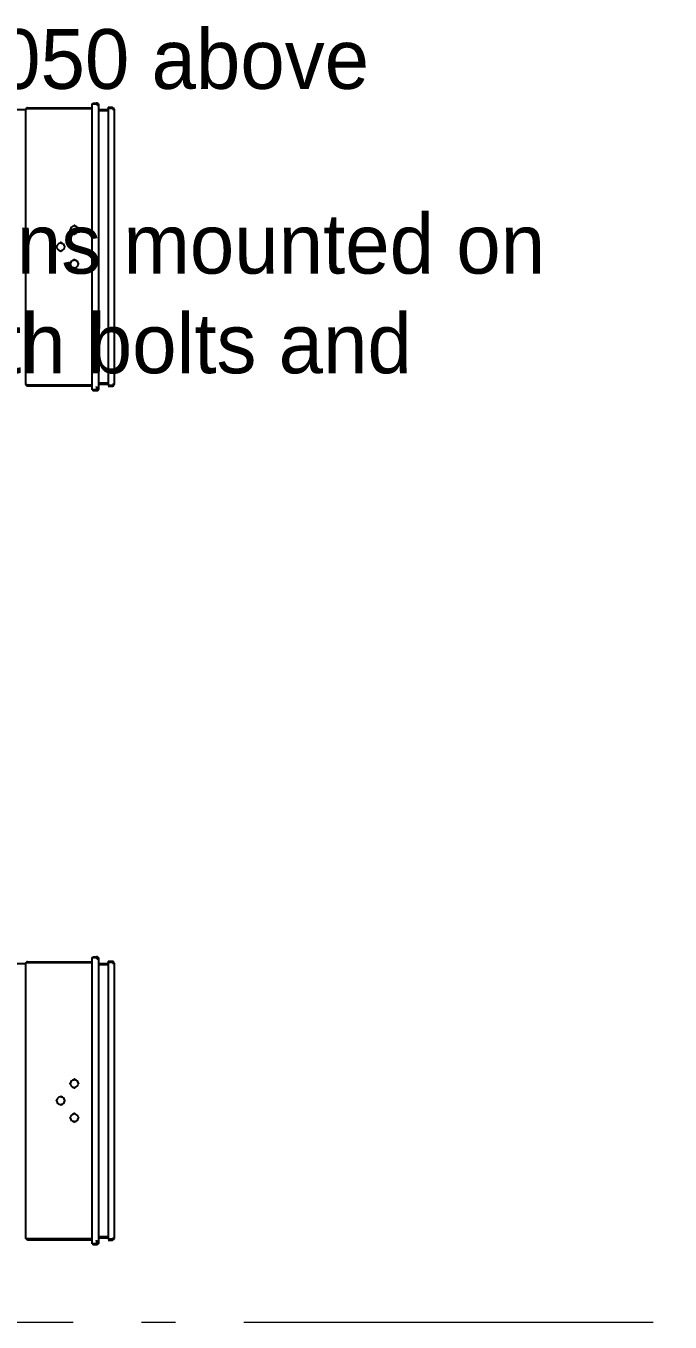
# Model space of a CAD drawing. Header units: millimetres. Extents: x -187347 to 135007, y -6415 to 292048.
# Drawn here: x -61430 to -59542, y 80055 to 83850 of the extents above; entities that cross this region are included whole.
import ezdxf

# ---------------------------------------------------------------- set-up
doc = ezdxf.new("R2010")
doc.units = ezdxf.units.MM
doc.header["$LTSCALE"] = 100
doc.linetypes.add('Z_LINE-CNTR', pattern=[17, 12, -2, 1, -2])
doc.layers.get('0').update_dxf_attribs({"lineweight": 18})
for name, color, linetype in [('Layout Cabinplant', 30, 'Continuous'), ('LAYOUT customer', 5, 'Continuous'), ('STEEL', 5, 'Continuous')]:
    doc.layers.add(name, color=color, linetype=linetype)
doc.layers.add('S-GRID', color=7, linetype='Continuous', lineweight=5)
doc.styles.add('035_100', font='', dxfattribs={"height": 350})
doc.styles.get('035_100').set_extended_font_data('Univers 45 Light')

# ---------------------------------------------------------------- blocks, each defined once
blk = doc.blocks.new('steel weighing')
at = {"layer": 'STEEL', "color": 1, "linetype": 'ByBlock', "ltscale": 20, "char_height": 175, "attachment_point": 1, "style": '035_100'}
for s, insert in [('Platform +1050 above floorlevel 0', (854988.5, 770286.9, 0.9)), ('steel columns mounted on platform with bolts and locknuts', (855068.7, 769745.9, 0.9))]:
    blk.add_mtext_dynamic_manual_height_columns(s, width=2935.187, gutter_width=875, heights=[0], dxfattribs=dict(at, insert=insert))
blk = doc.blocks.new('CP hopper')
at = {"color": 5, "linetype": 'Continuous'}
for centre, radius, start, end in [((-27219.7, -342), 4.9, 90, 180), ((-27219.7, -342), 4.9, 90, 180), ((-27235.6, -384.5), 4.1, 270.8394, 314.8496), ((-27235.6, -384.5), 4.1, 270.3654, 281.366), ((-27235.6, -384.5), 4.1, 270.9901, 281.964), ((-27235.7, -384.6), 4.1, 304.6258, 315.5897)]:
    blk.add_arc(centre, radius, start, end, dxfattribs=at)
at = {"layer": 'LAYOUT customer', "linetype": 'Continuous'}
for p, q in [((-27219.7, -342), (-27219.7, -337.1)), ((-27219.7, -337.1), (-26413.5, -337.1)), ((-26413.5, -337.1), (-26413.5, -342)), ((-27224.6, -342), (-27224.6, -354.1)), ((-27224.6, -354.1), (-27224.6, -342)), ((-27222.6, -354.1), (-27224.6, -354.1)), ((-27224.6, -354.1), (-27222.6, -354.1)), ((-27222.6, -354.1), (-27222.6, -342)), ((-27222.6, -342), (-27222.6, -354.1)), ((-27222.6, -354.1), (-27222.6, -342)), ((-27222.6, -342), (-27219.7, -342)), ((-27222.6, -354.1), (-26410.7, -354.1)), ((-27218.6, -382.5), (-27218.6, -354.1)), ((-27215.6, -382.5), (-27215.6, -354.1)), ((-26417.6, -354.1), (-26417.6, -382.5)), ((-26417.6, -354.1), (-26417.6, -382.5)), ((-26417.6, -354.1), (-26417.6, -382.5)), ((-26414.6, -382.5), (-26414.6, -354.1)), ((-26414.6, -382.5), (-26414.6, -354.1)), ((-26413.5, -342), (-26410.7, -342)), ((-26410.7, -342), (-26410.7, -354.1)), ((-26408.6, -342), (-26408.6, -354.1)), ((-26408.6, -354.1), (-26408.6, -342)), ((-27237.5, -386.4), (-27237.6, -387.4)), ((-27237.6, -387.4), (-27237.5, -386.4)), ((-27236.4, -387.4), (-27237.6, -387.4)), ((-27237.6, -388.6), (-27237.6, -387.4)), ((-27237.6, -387.4), (-27237.6, -388.6)), ((-27237.6, -399.5), (-27237.6, -388.6)), ((-27237.6, -388.6), (-27235.6, -388.6)), ((-27235.6, -399.5), (-27237.6, -399.5)), ((-27237.3, -385.6), (-27237.5, -386.4)), ((-27237.5, -386.4), (-27237.3, -385.6)), ((-27236.8, -384.8), (-27237.3, -385.6)), ((-27237.3, -385.6), (-27236.8, -384.8)), ((-27236.2, -384), (-27236.8, -384.8)), ((-27236.8, -384.8), (-27236.5, -384.3)), ((-27236.5, -384.3), (-27236.2, -384)), ((-27235.6, -387.4), (-27236.4, -387.4)), ((-27235.4, -383.3), (-27236.2, -384)), ((-27236.2, -384), (-27235.8, -383.7)), ((-27235.8, -383.7), (-27235.4, -383.3)), ((-27235.6, -387.4), (-27235.6, -388.6)), ((-27235.6, -388.6), (-27235.6, -387.4)), ((-27235.6, -388.5), (-27234.8, -388.5)), ((-27234.8, -388.5), (-27235.6, -388.5)), ((-27235.6, -396.6), (-27235.6, -388.6)), ((-27235.6, -399.5), (-27235.6, -388.6)), ((-27235.6, -401.5), (-27235.6, -396.6)), ((-26397.7, -401.5), (-27235.6, -401.5)), ((-27234.8, -383), (-27235.4, -383.3)), ((-27235.4, -383.3), (-27234.8, -383)), ((-27233.7, -382.6), (-27234.8, -383)), ((-27234.8, -383), (-27233.7, -382.6)), ((-27232.7, -382.5), (-27233.7, -382.6)), ((-27233.7, -382.6), (-27232.7, -382.5)), ((-27232.2, -382.6), (-27232.7, -382.5)), ((-27232.7, -383.8), (-27232.7, -382.5)), ((-27232.7, -382.5), (-26400.5, -382.5)), ((-27232.7, -384.5), (-27232.7, -383.8)), ((-27232.2, -384.6), (-27232.7, -384.5)), ((-27232.7, -387.4), (-27232.2, -386.5)), ((-27232.6, -387.3), (-27232.6, -386.5)), ((-27232.6, -386.5), (-27232.2, -386.5)), ((-27231.8, -382.9), (-27232.2, -382.6)), ((-27232.2, -386.5), (-27231.9, -385.7)), ((-27231.9, -385.7), (-27231.6, -384.8)), ((-27231.6, -383.3), (-27231.8, -382.9)), ((-27231.5, -383.9), (-27231.6, -383.3)), ((-27231.6, -384.8), (-27231.5, -383.9)), ((-27223.6, -590.6), (-27223.6, -401.5)), ((-27221.6, -590.6), (-27221.6, -401.5)), ((-27221.6, -590.6), (-27221.6, -401.5)), ((-26411.6, -401.5), (-26411.6, -590.6)), ((-26411.6, -527.4), (-26411.6, -401.5)), ((-26411.6, -425.4), (-26411.6, -401.5)), ((-26411.6, -401.5), (-26411.6, -590.6)), ((-26409.6, -590.6), (-26409.6, -401.5)), ((-26409.6, -401.5), (-26409.6, -425.4)), ((-26406.7, -388.5), (-26400.6, -388.5)), ((-26401.5, -382.9), (-26401.7, -383.3)), ((-26401.7, -383.3), (-26401.7, -383.9)), ((-26401.7, -383.9), (-26401.7, -384.8)), ((-26401, -384.6), (-26401.7, -384.8)), ((-26401.7, -384.8), (-26401.5, -385.5)), ((-26401.5, -385.5), (-26401.1, -386.5)), ((-26400.5, -382.5), (-26401.1, -382.6)), ((-26401.1, -386.5), (-26400.5, -387.4)), ((-26400.5, -384.5), (-26401, -384.6)), ((-26399.5, -382.7), (-26400.5, -382.5)), ((-26400.5, -382.5), (-26400.5, -383.8)), ((-26400.5, -382.5), (-26399.5, -382.7)), ((-26400.5, -383.8), (-26400.5, -384.5)), ((-26399.9, -388), (-26398.6, -388)), ((-26398.7, -382.9), (-26399.5, -382.7)), ((-26399.5, -382.7), (-26398.7, -382.9)), ((-26397.9, -383.4), (-26398.7, -382.9)), ((-26398.7, -382.9), (-26397.9, -383.4)), ((-26398.6, -388), (-26398.5, -388.5)), ((-26397.6, -388.5), (-26398.5, -388.5)), ((-26397.1, -384), (-26397.9, -383.4)), ((-26397.9, -383.4), (-26397.5, -383.7)), ((-26397.7, -388.6), (-26397.7, -396.6)), ((-26397.6, -388.6), (-26397.7, -399.5)), ((-26397.7, -399.5), (-26397.6, -388.6)), ((-26397.7, -401.5), (-26397.7, -396.6)), ((-26397.6, -387.4), (-26397.6, -388.6)), ((-26397.6, -388.6), (-26397.6, -387.4)), ((-26397.6, -388.9), (-26397.6, -388.5)), ((-26397.5, -383.7), (-26397.1, -384)), ((-26396.4, -384.8), (-26397.1, -384)), ((-26397.1, -384), (-26396.8, -384.3)), ((-26396.8, -384.3), (-26396.4, -384.8)), ((-26396.1, -385.4), (-26396.4, -384.8)), ((-26396.4, -384.8), (-26396.1, -385.4)), ((-26395.7, -386.4), (-26396.1, -385.4)), ((-26396.1, -385.4), (-26395.7, -386.4)), ((-26395.6, -387.4), (-26395.7, -386.4)), ((-26395.7, -386.4), (-26395.6, -387.4)), ((-26395.6, -388.6), (-26395.6, -387.4)), ((-26395.6, -387.4), (-26395.6, -388.6)), ((-26395.6, -399.5), (-26395.6, -388.6)), ((-26395.6, -388.6), (-26395.6, -399.5)), ((-26868.1, -441.7), (-26868.2, -442.1)), ((-26866, -440.8), (-26866.4, -440.7)), ((-26411.6, -425.4), (-26409.6, -425.4)), ((-26409.6, -425.4), (-26411.6, -425.4)), ((-26411.6, -428.4), (-26411.6, -425.4)), ((-26409.6, -428.4), (-26411.6, -428.4)), ((-26409.6, -425.4), (-26409.6, -428.4)), ((-26763.2, -464.2), (-26764.7, -464.6)), ((-26411.6, -457.4), (-26409.6, -457.4)), ((-26411.6, -460.4), (-26411.6, -457.4)), ((-26411.6, -460.4), (-26409.6, -460.4)), ((-26409.6, -460.4), (-26411.6, -460.4)), ((-26411.6, -527.4), (-26411.6, -460.4)), ((-26409.6, -457.4), (-26409.6, -460.4)), ((-26409.6, -460.4), (-26409.6, -590.6)), ((-26411.6, -590.6), (-26411.6, -527.4)), ((-26411.6, -590.6), (-26411.6, -527.4)), ((-27223.6, -590.6), (-27223.6, -591.1)), ((-27223.6, -591.5), (-27223.6, -590.6)), ((-27221.6, -590.6), (-27223.6, -590.6)), ((-27223.6, -591.1), (-27223.6, -591.5)), ((-27223.3, -592.5), (-27223.6, -591.5)), ((-27223.6, -591.5), (-27223.3, -592.5)), ((-27222.2, -594.1), (-27223.3, -592.5)), ((-27223.3, -592.5), (-27222.2, -594.1)), ((-27222.2, -594.1), (-27221.5, -594.7)), ((-27221.5, -594.7), (-27222.2, -594.1)), ((-27221.5, -591.1), (-27221.6, -590.6)), ((-27221.4, -591.5), (-27221.5, -591.1)), ((-27221.5, -594.7), (-27220.6, -595.2)), ((-27220.6, -595.2), (-27221.5, -594.7)), ((-27221, -592.8), (-27221.4, -591.5)), ((-27220.5, -594.1), (-27221, -592.8)), ((-27219.9, -595.4), (-27220.6, -595.2)), ((-27220.6, -595.2), (-27219.9, -595.4)), ((-27220.1, -594.7), (-27220.5, -594.1)), ((-27219.5, -595.2), (-27220.1, -594.7)), ((-27218.9, -595.4), (-27219.9, -595.4)), ((-27219.9, -595.4), (-27218.9, -595.4)), ((-27218.9, -595.4), (-27219.5, -595.2)), ((-27218.3, -595.5), (-27218.9, -595.4)), ((-27218.9, -595.4), (-27218.3, -595.5)), ((-27218.3, -595.5), (-27218.9, -595.4)), ((-27218.6, -657), (-27218.6, -595.5)), ((-26415, -595.5), (-27218.3, -595.5)), ((-26415, -595.5), (-26414.5, -595.5)), ((-26414.5, -595.5), (-26415, -595.5)), ((-26414.5, -595.5), (-26415, -595.5)), ((-26414.1, -595.5), (-26414.5, -595.5)), ((-26414.1, -595.5), (-26414.5, -595.5)), ((-26414.5, -595.5), (-26414.1, -595.5)), ((-26413.4, -595.4), (-26414.1, -595.5)), ((-26414.1, -595.5), (-26413.4, -595.4)), ((-26413.2, -594.7), (-26413.8, -595.2)), ((-26412.7, -595.2), (-26413.4, -595.4)), ((-26413.4, -595.4), (-26412.7, -595.2)), ((-26412.8, -594.1), (-26413.2, -594.7)), ((-26412.5, -592.7), (-26412.8, -594.1)), ((-26412.7, -595.2), (-26411.8, -594.7)), ((-26411.8, -594.7), (-26412.7, -595.2)), ((-26411.8, -591.2), (-26412.5, -592.7)), ((-26412.5, -592.7), (-26411.1, -594.2)), ((-26412.5, -592.7), (-26411.1, -594.2)), ((-26412.5, -592.7), (-26411.1, -594.2)), ((-26411.1, -594.2), (-26412.5, -592.7)), ((-26412.5, -592.7), (-26411.1, -594.2)), ((-26412.5, -592.7), (-26411.1, -594.2)), ((-26411.1, -594.2), (-26412.5, -592.7)), ((-26412.5, -592.7), (-26411.1, -594.2)), ((-26411.1, -594.2), (-26412.5, -592.7)), ((-26412.5, -592.7), (-26411.1, -594.2)), ((-26411.1, -594.2), (-26412.5, -592.7)), ((-26411.1, -594.2), (-26412.5, -592.7)), ((-26412.5, -592.7), (-26411.1, -594.2)), ((-26411.1, -594.2), (-26412.5, -592.7)), ((-26411.1, -594.2), (-26412.5, -592.7)), ((-26411.1, -594.2), (-26412.5, -592.7)), ((-26411.1, -594.2), (-26412.5, -592.7)), ((-26411.1, -594.2), (-26412.5, -592.7)), ((-26412.5, -592.7), (-26411.1, -594.2)), ((-26412.5, -592.7), (-26411.1, -594.2)), ((-26411.6, -590.6), (-26411.8, -591.2)), ((-26411.8, -594.7), (-26411.1, -594.2)), ((-26411.1, -594.2), (-26411.8, -594.7)), ((-26411.1, -594.2), (-26410, -592.5)), ((-26410, -592.5), (-26411.1, -594.2)), ((-26410, -592.5), (-26409.7, -591.2)), ((-26409.7, -591.2), (-26410, -592.5)), ((-26409.7, -591.2), (-26409.6, -590.6)), ((-26409.6, -590.6), (-26409.7, -591.2))]:
    blk.add_line(p, q, dxfattribs=at)
for centre, radius, start, end in [((-26413.5, -342), 4.9, 360, 90), ((-26413.5, -342), 4.9, 360, 90), ((-26406.7, -391.4), 2.9, 90, 119.4828), ((-26397.7, -384.5), 4.1, 225.0752, 269.0863), ((-26877.9, -453.5), 1.6, 98.4135, 180.0059), ((-26877.9, -453.5), 1.59, 180.5309, 256.5919), ((-26878.2, -455.6), 0.525, 7.2159, 93.9789), ((-26878.2, -455.6), 0.525, 7.2159, 93.9789), ((-26878.2, -451.5), 0.5, 279.3034, 349.8283), ((-26866.6, -453.5), 11.2, 100.1776, 169.8224), ((-26866.6, -453.5), 11.3, 168.0476, 169.8694), ((-26868.7, -442), 0.5, 280.1751, 351.3725), ((-26864.6, -442), 0.504, 180.9595, 260.8141), ((-26866.6, -453.5), 11.2, 10.1784, 79.7956), ((-26855.1, -451.5), 0.499, 190.1242, 260.7442), ((-26855.1, -455.6), 0.5, 99.3033, 169.8283), ((-26855.4, -453.5), 1.6, 359.9985, 81.5786), ((-26855.4, -453.5), 1.6, 278.443, 359.9799), ((-26855.4, -453.5), 1.6, 278.443, 359.9799), ((-26777.9, -453.5), 1.6, 98.3859, 180.0335), ((-26777.9, -453.5), 1.6, 180.0112, 261.3588), ((-26778.2, -451.5), 0.5, 279.3034, 349.8283), ((-26778.2, -455.6), 0.5, 10.175, 81.3726), ((-26778.2, -455.6), 0.5, 10.175, 81.3726), ((-26766.6, -453.5), 11.2, 100.1776, 169.8224), ((-26768.8, -441.8), 0.665, 287.9293, 352.8657), ((-26766.6, -442.3), 1.59, 8.7249, 166.3852), ((-26766.6, -442.3), 1.6, 8.6446, 115.0809), ((-26764.4, -441.9), 0.655, 197.8503, 250.6018), ((-26764.4, -441.9), 0.655, 197.8503, 250.6018), ((-26766.6, -453.5), 11.2, 10.1776, 79.8224), ((-26755.1, -451.5), 0.499, 190.1242, 260.7442), ((-26755.1, -455.6), 0.5, 99.3033, 169.8283), ((-26755.4, -453.5), 1.6, 359.9778, 81.5993), ((-26755.4, -453.5), 1.6, 278.4096, 0.0134), ((-26866.6, -453.5), 11.2, 190.1784, 259.7956), ((-26868.7, -465.1), 0.501, 8.6779, 80.3557), ((-26866.6, -464.8), 1.6, 188.6465, 340.1099), ((-26866.6, -464.8), 1.6, 238.8429, 340.1087), ((-26864.6, -465.2), 0.559, 94.7821, 197.1665), ((-26864.6, -465.2), 0.559, 94.7821, 197.1665), ((-26866.6, -453.5), 11.3, 280.1962, 349.8224), ((-26827.9, -493.5), 1.6, 98.3859, 180.0335), ((-26828.2, -491.5), 0.499, 279.2558, 349.8759), ((-26828.2, -491.5), 0.499, 279.2558, 349.8759), ((-26816.6, -493.5), 11.2, 100.1776, 169.8224), ((-26818.8, -481.8), 0.665, 287.9293, 352.8657), ((-26816.6, -482.3), 1.59, 8.7249, 166.3852), ((-26814.4, -481.9), 0.655, 197.9008, 250.9683), ((-26814.4, -481.9), 0.655, 197.9008, 250.9683), ((-26816.6, -493.5), 11.2, 10.1776, 79.8038), ((-26805.1, -491.5), 0.5, 190.1718, 260.6966), ((-26805.1, -491.5), 0.5, 190.1718, 260.6966), ((-26805.4, -493.5), 1.6, 359.9985, 81.5786), ((-26805.4, -493.5), 1.6, 359.9985, 81.5786), ((-26766.6, -453.5), 11.2, 190.1784, 259.7956), ((-26768.8, -465.2), 0.655, 17.9061, 71.1275), ((-26768.8, -465.2), 0.655, 17.9061, 71.1275), ((-26766.7, -464.8), 1.59, 188.7298, 346.2531), ((-26766.6, -464.8), 1.6, 216.3347, 317.6017), ((-26764.5, -465.3), 0.666, 107.5046, 172.9998), ((-26766.6, -453.5), 11.3, 280.1962, 349.8224), ((-26827.9, -493.5), 1.59, 180.5458, 256.577), ((-26828.4, -495.7), 0.674, 18.2571, 82.9376), ((-26816.6, -493.5), 11.2, 190.1784, 259.7956), ((-26818.7, -505.1), 0.501, 8.6779, 80.3557), ((-26816.7, -504.8), 1.59, 188.7298, 346.2531), ((-26816.6, -504.8), 1.6, 227.5801, 317.6116), ((-26814.5, -505.3), 0.666, 107.5046, 172.9998), ((-26814.5, -505.3), 0.666, 107.5046, 172.9998), ((-26816.6, -493.5), 11.3, 280.1962, 349.8224), ((-26805.1, -495.6), 0.5, 99.3033, 169.8283), ((-26805.4, -493.5), 1.6, 278.443, 359.9799)]:
    blk.add_arc(centre, radius, start, end, dxfattribs=at)
blk = doc.blocks.new('CP_Whole bird batching')
at = {"layer": 'LAYOUT customer', "color": 0, "rotation": 180}
for p in [(-31112.2, -8734.2), (-28612.2, -8734.2)]:
    blk.add_blockref('CP hopper', p, dxfattribs=at)

msp = doc.modelspace()

# ---------------------------------------------------------------- linework, layer by layer
at = {"layer": 'S-GRID', "color": 152, "linetype": 'Z_LINE-CNTR'}
msp.add_line((-89691.4, 80055), (-18064, 80055), dxfattribs=at)

# ---------------------------------------------------------------- block references
at = {"layer": 'Layout Cabinplant', "rotation": 90}
msp.add_blockref('CP_Whole bird batching', (-69568.5, 84998.9, 0), dxfattribs=at)
at = {"layer": 'STEEL', "color": 6, "linetype": 'ByBlock'}
msp.add_blockref('steel weighing', (-917708.7, -686445.9, -1.7), dxfattribs=at)

doc.saveas('drawing.dxf')
